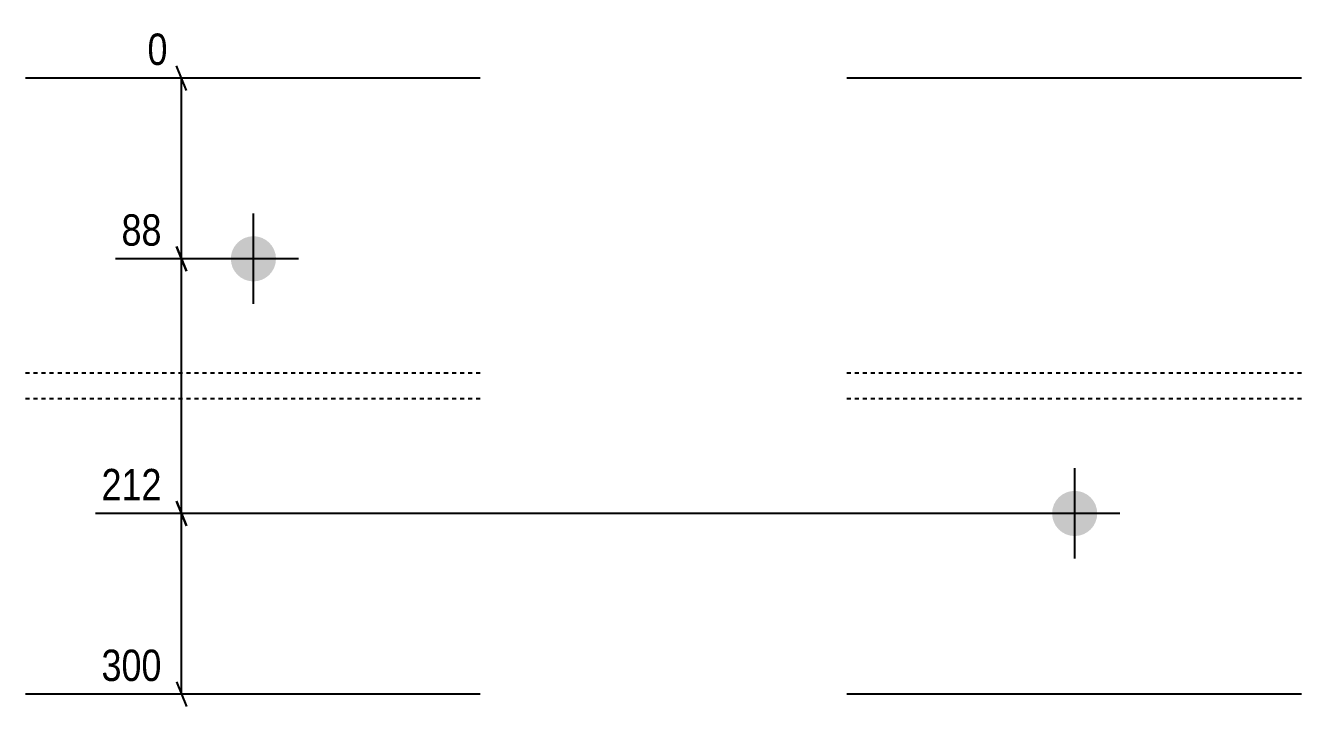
# Model space of a CAD drawing. Header units: millimetres. Extents: x 120 to 57375, y 10 to 4935.
# Drawn here: x 27756 to 28377, y 10 to 341 of the extents above; entities that cross this region are included whole.
import ezdxf

# ---------------------------------------------------------------- set-up
doc = ezdxf.new("R2010")
doc.units = ezdxf.units.MM
doc.linetypes.add('DXK_LINE_DOT2', pattern=[3.9198, 1.9599, -1.9599])
doc.layers.add('MÅLSÆTNING', color=7, linetype='Continuous')
doc.layers.add('STÅL', color=7, linetype='Continuous')
doc.styles.add('Arial Narrow', font='ARIALN.TTF', dxfattribs={"height": 0.2})

msp = doc.modelspace()

# ---------------------------------------------------------------- hatches: boundary and pattern name
at = {"layer": 'STÅL', "linetype": 'Continuous'}
for points in [[(27855.62, 227.6, -1), (27877.62, 227.6, -1)], [(28255.62, 103.6, -1), (28277.62, 103.6, -1)]]:
    msp.add_hatch(color=96, dxfattribs=at).paths.add_polyline_path(points)

# ---------------------------------------------------------------- linework, layer by layer
at = {"layer": 'MÅLSÆTNING', "color": 7, "linetype": 'Continuous'}
for p, q in [((27833.99, 309.6), (27829.19, 321.6)), ((27862.35, 315.6), (27815.04, 315.6)), ((27831.59, 227.6), (27831.59, 315.6)), ((27829.19, 233.6), (27833.99, 221.6)), ((27833.99, 221.6), (27829.19, 233.6)), ((27862.62, 227.6), (27799.46, 227.6)), ((27862.62, 227.6), (27799.46, 227.6)), ((27831.59, 103.6), (27831.59, 227.6)), ((27829.19, 109.6), (27833.99, 97.6)), ((27833.99, 97.6), (27829.19, 109.6)), ((28262.62, 103.6), (27789.71, 103.6)), ((28262.62, 103.6), (27789.71, 103.6)), ((27831.59, 15.6), (27831.59, 103.6)), ((27829.19, 21.6), (27833.99, 9.6)), ((27950.03, 15.6), (27789.71, 15.6))]:
    msp.add_line(p, q, dxfattribs=at)
at = {"layer": 'STÅL', "color": 2, "linetype": 'Continuous'}
for p, q in [((27977.08, 315.6), (27755.62, 315.6)), ((28377.08, 315.6), (28155.62, 315.6)), ((27977.08, 15.6), (27755.62, 15.6)), ((28377.08, 15.6), (28155.62, 15.6))]:
    msp.add_line(p, q, dxfattribs=at)
at = {"layer": 'STÅL', "color": 96, "linetype": 'Continuous'}
for p, q in [((27866.62, 205.6), (27866.62, 249.6)), ((27888.62, 227.6), (27844.62, 227.6)), ((28266.62, 81.6), (28266.62, 125.6)), ((28288.62, 103.6), (28244.62, 103.6))]:
    msp.add_line(p, q, dxfattribs=at)
at = {"layer": 'STÅL', "color": 7, "linetype": 'DXK_LINE_DOT2'}
for p, q in [((27977.08, 171.85), (27755.62, 171.85)), ((28377.08, 171.85), (28155.62, 171.85)), ((27977.08, 159.35), (27755.62, 159.35)), ((28377.08, 159.35), (28155.62, 159.35))]:
    msp.add_line(p, q, dxfattribs=at)

# ---------------------------------------------------------------- wipeouts: each hides what was drawn before it
at = {"color": 0, "linetype": 'Continuous'}
for points in [[(27825.08, 230.8), (27825.08, 253.2), (27799.18, 253.2), (27799.18, 230.8)], [(27825.08, 106.8), (27825.08, 129.2), (27789.43, 129.2), (27789.43, 106.8)], [(27825.08, 18.8), (27825.08, 41.2), (27789.43, 41.2), (27789.43, 18.8)]]:
    msp.add_wipeout(points, dxfattribs=at).dxf.layer = 'MÅLSÆTNING'

# ---------------------------------------------------------------- next in the draw order: texts
at = {"layer": 'MÅLSÆTNING', "color": 3, "linetype": 'Continuous', "style": 'Arial Narrow'}
for s, p in [('88', (27802.38, 234)), ('212', (27792.63, 110)), ('300', (27792.63, 22))]:
    msp.add_text(s, height=15.271, dxfattribs=at).set_placement(p)

# ---------------------------------------------------------------- next in the draw order: wipeouts: each hides what was drawn before it
at = {"color": 0, "linetype": 'Continuous'}
msp.add_wipeout([(27827.99, 318.8), (27827.99, 341.2), (27811.84, 341.2), (27811.84, 318.8)], dxfattribs=at).dxf.layer = 'MÅLSÆTNING'

# ---------------------------------------------------------------- next in the draw order: texts
at = {"layer": 'MÅLSÆTNING', "color": 3, "linetype": 'Continuous', "style": 'Arial Narrow'}
msp.add_text('0', height=15.27, dxfattribs=at).set_placement((27815.04, 322))

doc.saveas('drawing.dxf')
